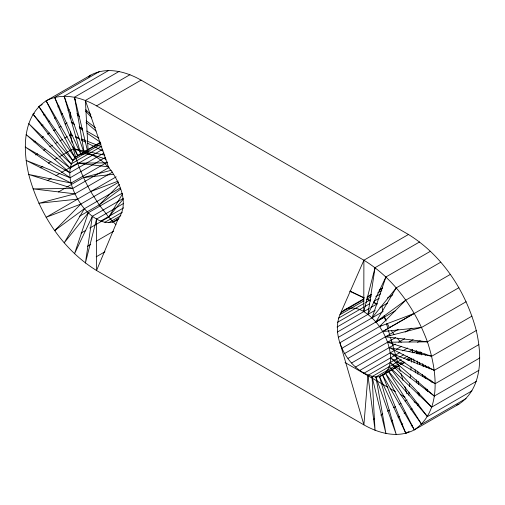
<?xml version="1.0" encoding="UTF-8"?>
<svg xmlns="http://www.w3.org/2000/svg" width="505" height="505" viewBox="0 0 505 505"><rect width="100%" height="100%" fill="white"/><g stroke="black" fill="none" stroke-linecap="round" stroke-linejoin="round"><path stroke-width="0.76" d="M118.151 219.372C104.377 228.746 88.564 215.244 80.832 204.089C72.177 191.111 64.268 171.536 74.917 157.554L46.132 100.867C62.21 92.087 81.551 97.295 96.543 105.861L363.897 260.214L363.777 311.598C378.087 320.536 387.613 336.336 390.182 352.888C392.082 362.767 387.96 376.97 375.909 376.983C350.356 373.668 330.049 338.489 339.953 314.703L363.897 260.214L408.457 234.49C442.784 255.656 466.115 291.947 476.259 330.522C482.086 355.312 482.793 388.478 458.868 404.133L414.308 429.856C398.237 438.643 378.889 433.435 363.897 424.863L96.543 270.51C62.216 249.344 38.885 213.053 28.741 174.477C22.914 149.688 22.207 116.522 46.132 100.867L90.692 75.144C106.763 66.357 126.111 71.565 141.103 80.137L408.457 234.49M70.031 118.208L70.466 112.022M399.556 365.469L382.676 375.215L414.308 429.856C442.74 410.634 436.699 369.849 427.419 341.841C415.337 309.066 394.064 278.602 363.897 260.214M398.338 357.837L367.956 375.373L363.897 424.863L339.953 342.731L384.513 317.007L384.109 315.657M408.779 395.213L409.037 392.069M409.486 386.571L409.744 383.428M410.199 377.929L410.451 374.786M410.843 370.077L411.095 366.933M411.487 362.218L411.809 358.291M412.257 352.793L412.516 349.649L409.082 351.631M122.74 198.724L92.364 216.26L85.389 263.055L96.543 219.056L123.548 203.464M419.611 241.945L375.051 267.669L367.956 314.394L385.927 276.967L430.487 251.237M375.051 267.669L363.777 311.598C356.486 306.806 344.745 306.08 339.953 314.703L363.789 300.942M122.04 193.289L88.28 212.775L74.513 253.762L92.364 216.26M385.927 276.967L372.034 317.879L396.261 287.875L440.821 262.152M42.243 104.548L38.866 106.498L74.917 157.554C88.085 146.955 104.68 161.291 112.261 172.281C120.91 185.266 128.819 204.834 118.176 218.816L96.543 270.51L96.543 219.056M120.19 188.024L84.404 208.685L64.179 242.848L88.28 212.775M89.833 228.039L108.739 217.125L122.62 193.68M395.491 310.67L375.909 321.969L396.261 287.875M115.973 224.763L108.739 217.125L123.491 198.711M55.992 229.813L54.641 230.596L80.832 204.089L118.637 182.261M79.62 216.172L99.195 204.866L119.388 184.439M450.359 274.404L405.805 300.134L379.489 326.565L414.308 313.435L458.868 287.711M88.268 77.019L90.692 75.144M115.449 220.931L118.176 218.816M54.641 230.596L84.404 208.685M108.739 217.125L99.195 204.866L120.733 189.022M375.909 321.969L405.805 300.134M99.921 142.58L77.637 155.439L54.641 97.389L99.195 71.666M101.783 146.261L71.117 163.967L33.021 114.136L34.372 113.36M54.641 97.389L80.832 154.139L64.179 96.146L108.739 70.422M43.594 115.026L44.945 114.244M57.772 106.839L59.123 106.056M64.179 96.146L84.404 153.671L74.513 97.168L119.073 71.445M41.656 125.688L43.007 124.905M48.404 121.787L49.755 121.011M54.483 118.284L55.834 117.501M61.238 114.382L62.582 113.606M67.986 110.488L69.337 109.705M74.513 97.168L88.28 154.057L85.389 100.438L129.949 74.708M34.024 141.956L35.375 141.179M41.454 137.669L43.48 136.501M47.527 134.16L49.553 132.992M53.606 130.656L55.632 129.482M59.009 127.538L61.029 126.364M65.082 124.028L67.108 122.86M96.543 105.861L141.103 80.137M35.577 154.953L37.604 153.785M43.682 150.275L45.709 149.108M49.755 146.766L52.457 145.206M55.159 143.647L57.86 142.088M59.887 140.92L62.582 139.361M64.608 138.193L67.31 136.634M69.337 135.46L70.687 134.684L72.152 135.264M40.217 167.849L42.919 166.29M48.316 163.172L51.018 161.613M54.395 159.668L57.097 158.109M59.123 156.935L73.301 148.754L104.888 155.136M74.917 157.554L100.571 142.738M33.021 114.136L72.72 160.42L101.076 144.045M47.199 180.702L51.251 178.36M55.973 175.633L60.026 173.291M61.376 172.514L77.581 163.159L107.161 162.831M103.973 153.028L69.81 172.748L26.127 134.652L70.138 168.108L102.547 149.398M107.578 161.998L71.117 183.044L26.127 160.407L70.138 177.766L105.45 157.383M58.447 191.969L65.195 188.075M66.546 187.292L83.426 177.545L111.214 170.28M112.722 172.016L74.917 193.844L33.021 188.883L72.72 188.447L109.181 167.401M116.163 176.857L46.132 217.289L80.832 204.089M100.729 221.089L123.681 207.839M81.052 233.108L85.781 230.375M104.806 222.314L122.361 212.182M108.682 222.699L120.834 215.685M112.261 222.232L119.01 218.337M87.34 246.352L90.717 244.407M96.12 241.289L113.669 231.151M96.196 256.818L104.971 251.755M344.871 309.723L363.777 298.815M367.148 296.864L371.2 294.522M379.299 289.845L382.676 287.9M342.144 311.837L363.751 299.364M366.965 297.508L371.693 294.781M379.116 290.489L381.976 288.841M366.283 299.497L371.213 296.65M377.759 292.875L381.812 290.533M338.35 318.251L364.004 303.436M365.639 302.495L370.752 299.541M375.764 296.643L380.492 293.916M337.372 322.392L363.701 307.191M364.995 306.447L369.774 303.688M373.769 301.378L379.23 298.228M337.037 327.032L369.174 308.479M370.796 307.545L377.279 303.802M387.404 297.956L392.808 294.838M337.372 332.056L375.177 310.228M379.899 307.495L387.537 303.088M338.35 337.327L382.841 311.642M342.144 348.128L381.515 325.397M344.871 353.386L413.734 313.624M348.059 358.373L398.23 329.405M351.638 362.969L395.699 337.529M405.149 332.075L411.903 328.174M471.979 316.117L427.419 341.841L385.403 336.81L421.574 327.455L466.134 301.725M355.514 367.059L395.346 344.063M398.653 342.15L404.732 338.647M359.592 370.544L394.904 350.154M396.255 349.378L401.658 346.26M409.082 341.973L413.134 339.631M363.777 373.34L399.96 352.446M402.662 350.887L407.661 348.008M417.515 342.314L420.217 340.755M399.632 357.085L403.741 354.718M367.956 375.373L375.051 430.292L372.034 376.597L401.355 359.674M403.766 358.279L407.428 356.164M413.223 352.825L416.593 350.874L417.338 353.91M372.034 376.597L385.927 433.555L375.909 376.983L398.401 364.004M399.543 363.341L403.123 361.271M406.291 359.446L409.877 357.376M416.625 353.475L419.327 351.916M375.909 376.983L396.261 434.578L379.489 376.515L399.07 365.216M400.421 364.433L404.467 362.098M407.687 360.242L411.221 358.197M418.645 353.91L421.189 352.446M400.907 364.692L404.959 362.35M408.337 360.4L411.708 358.455M419.137 354.163L421.839 352.604M478.873 344.593L434.313 370.316L389.203 347.61L431.699 356.246L476.259 330.522M373.347 419.409L374.697 418.626M380.776 415.116L382.803 413.948M387.524 411.221L389.551 410.054M393.603 407.712L395.63 406.544M399.007 404.593L401.027 403.426M405.079 401.09L407.106 399.916M478.873 370.348L434.313 396.072L390.51 357.906L435.19 383.699L479.75 357.976M391.255 420.936L392.606 420.154M398.003 417.035L399.354 416.259M404.082 413.532L405.433 412.749M410.83 409.631L412.181 408.854M417.584 405.736L418.935 404.953M401.456 424.591L402.807 423.809M471.979 390.864L427.419 416.587L389.203 366.687L431.699 407.125L476.259 381.401M411.114 426.005L412.465 425.223M379.489 376.515L405.805 433.334L409.176 431.384M414.308 429.856L385.403 373.1L421.574 424.232L466.134 398.502M414.308 313.435L382.676 331.558L421.574 327.455M456.741 405.004L458.868 404.133M72.884 146.532C76.369 162.376 82.826 177.419 90.692 191.565L118.157 181.112M74.917 193.844L38.866 203.275L77.637 199.103M83.426 177.545L113.669 174.294M427.419 341.841L387.594 342.207L431.699 356.246M77.581 163.159L108.613 166.833M71.117 183.044L28.741 174.477L72.72 188.447M73.301 148.754L106.101 159.17M75.819 136.71L78.755 137.865M81.69 139.026L85.358 140.472M86.822 141.046L101.492 146.835M434.313 370.316L390.182 352.888L435.19 383.699M349.851 291.29L364.105 297.975M366.958 299.307L370.525 300.98M376.938 303.991L373.372 302.318L376.957 303.953M349.965 291.044L364.174 297.836M367.015 299.194L370.563 300.892M414.031 401.854L418.216 403.886M70.479 131.534L70.687 134.684L72.796 135.744M75.605 137.158L79.828 139.279M81.229 139.986L85.446 142.113M87.561 143.174L103.02 150.951M71.161 122.077L73.863 123.637M79.26 126.755L82.637 128.706M86.69 131.041L98.841 138.061M69.81 172.748L25.25 147.024L70.138 177.766M345.029 362.521L387.998 387.322M390.043 388.509L395.497 391.659M400.269 394.411L405.048 397.17M71.761 122.633L74.361 124.419M79.569 127.98L82.82 130.208M87.371 133.326L100.388 142.24M76.886 113.638L78.742 115.052M86.185 120.708L95.483 127.778M434.313 396.072L390.182 362.546L431.699 407.125M401.235 342.333L397.164 338.268M77.77 115.102L79.544 116.649M86.033 122.311L96.07 131.066M74.431 98.948L75.561 100.028M85.73 109.711L90.812 114.559M71.117 163.967L28.741 123.599L70.138 168.108M74.361 99.018L75.422 100.154M85.503 110.999L91.872 117.848M427.419 416.587L387.594 370.241L421.574 424.232M393.963 334.373L391.425 330.775M90.692 191.565L99.195 204.866M38.866 106.498L72.72 160.42M46.132 100.867L77.637 155.439M387.385 323.718L389.431 327.657M386.155 321.054L384.513 317.007L385.612 320.776M382.676 375.215L405.805 433.334M420.734 351.998L421.776 354.952M425.431 365.285L426.214 367.501M430.645 380.057L431.428 382.272M85.389 100.438L108.682 167.685M386.489 323.787L388.029 329.064M388.465 330.567L390.005 335.844M390.441 337.353L397.915 362.969M398.35 364.477L400.326 371.257M400.989 373.517L402.965 380.303M404.72 386.331L406.916 393.862M424.92 353.809L425.355 355.318M428.625 366.624L429.275 368.89M419.371 362.268L419.926 364.541M422.338 374.413L422.893 376.692M425.671 388.086L426.226 390.365M381.925 306.327L382.904 311.604M70.687 134.684L72.196 142.827M420.608 352.035L421.019 354.358M422.666 363.657L423.215 366.756M424.863 376.055L425.273 378.384M427.192 389.229L427.609 391.552M412.516 349.649L412.913 352.742M413.715 358.929L414.214 362.798M415.116 369.761L415.514 372.854M416.41 379.817L416.814 382.91M418.007 392.189L418.31 394.506M416.593 350.874L416.726 353.21M417.162 360.987L417.338 364.105M417.73 371.106L417.906 374.218M418.298 381.218L418.475 384.33M418.954 392.89L419.131 396.002"/></g></svg>
